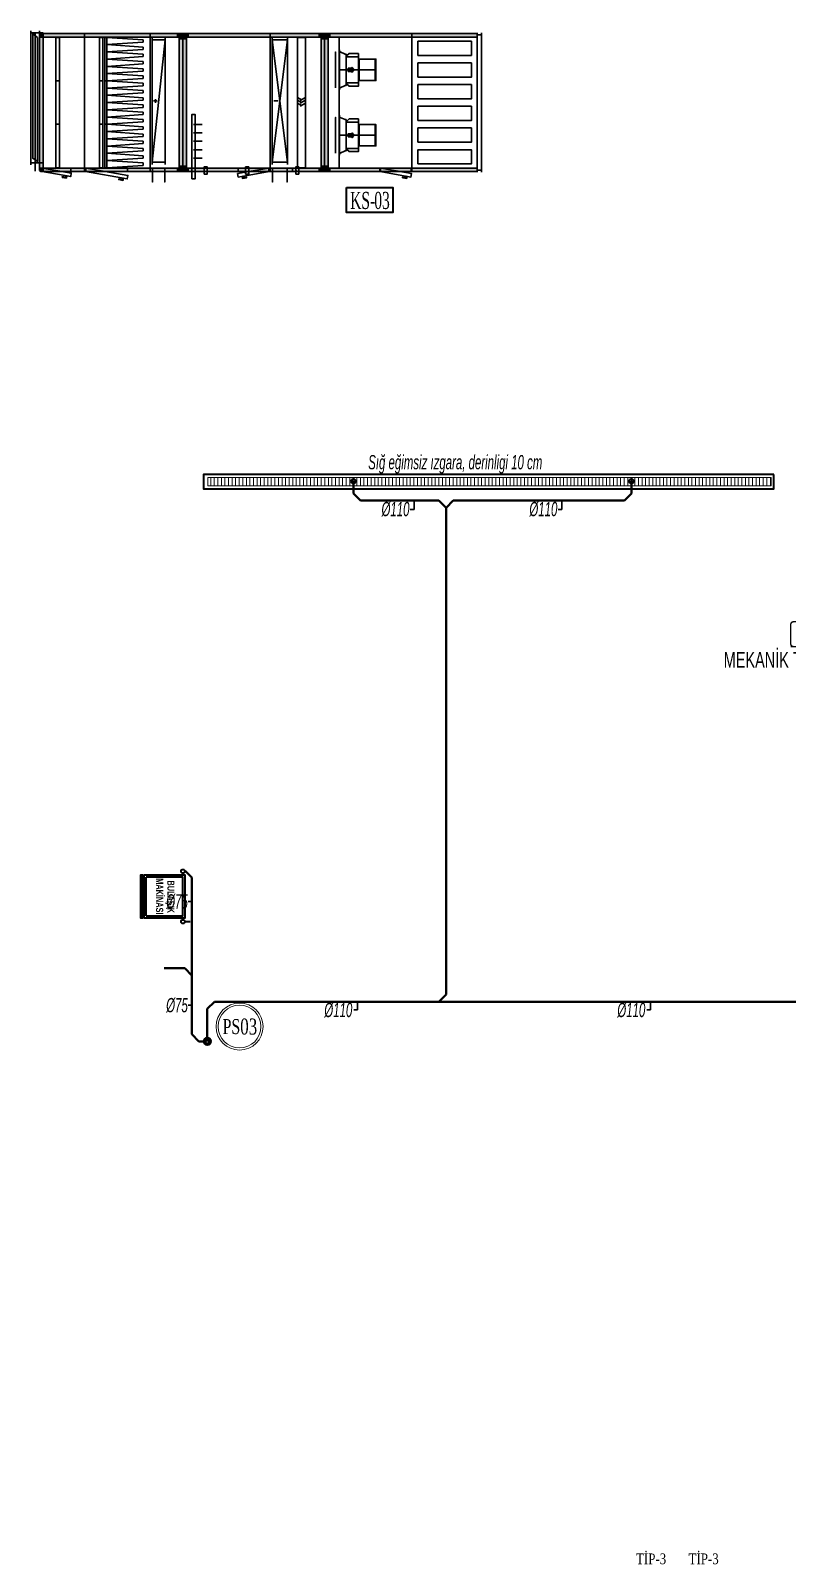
# Model space of a CAD drawing. Header units: centimetres. Extents: x 372964 to 529194, y 28783 to 59011.
# Drawn here: x 458307 to 459369, y 54494 to 56645 of the extents above; entities that cross this region are included whole.
import ezdxf
from ezdxf.enums import TextEntityAlignment as Align

# ---------------------------------------------------------------- set-up
doc = ezdxf.new("R2010")
doc.units = ezdxf.units.CM
for name, color, linetype in [('-M-MAHAL-DEBILER', 7, 'Continuous'), ('-M-MAHAL-ETIKET-NOT', 7, 'Continuous'), ('-M-MAHAL-ETIKET-NOTM', 7, 'Continuous'), ('-M-MAHAL-ETK-', 7, 'Continuous'), ('-M-MAHAL-HAVA-DEGISIM', 7, 'Continuous'), ('-M-MAHAL-NO', 7, 'Continuous'), ('-M-MAHAL-NOM', 7, 'Continuous')]:
    doc.layers.add(name, color=color, linetype=linetype)
for name, color, linetype, lineweight in [('0-KRCN-HVL-SANTRAL', 11, 'Continuous', 30), ('0-KRCN-HVL-YAZI', 7, 'Continuous', 30), ('0-KRCN-SHT-05CIHAZ', 171, 'Continuous', 40), ('0-KRCN-SHT-IZGARA', 171, 'Continuous', 35), ('0-KRCN-SHT-MAKİNABULAŞIKÇAMAŞIR', 171, 'Continuous', 35), ('0-KRCN-SHT-PİSSU-BORU', 220, 'PISSU_LINE50', 40), ('0-KRCN-SHT-YAZI-KOLADI-PİSSU', 1, 'Continuous', 35), ('0-KRCN-SHT-YAZI-ÇAP-PİSSU', 41, 'Continuous', 30), ('0-KRCN-YAZI-CİHAZ', 121, 'Continuous', 35), ('0-MEKANİK NOTLAR', 4, 'Continuous', 25)]:
    doc.layers.add(name, color=color, linetype=linetype, lineweight=lineweight)
doc.styles.add('-M-ISSO-TEXT-TTF', font='ARIALN.TTF')
doc.styles.add('-M-MHLETK-NOT', font='romans.shx', dxfattribs={"width": 0.7})
doc.styles.add('-M-MHLETK-TEXT', font='ARIALN.TTF', dxfattribs={"width": 0.7})
doc.styles.add('CAP', font='ARIALNB.TTF')
doc.styles.add('MUF', font='isocpeur.ttf')
doc.styles.add('YAZI', font='times.ttf')
doc.styles.add('ÇAP-2', font='ARIALNBI.TTF')
doc.linetypes.add('PISSU_LINE50', pattern='A,50,-10,["C",MUF,S=10,R=0,X=1,Y=-5],0', length=60)

# ---------------------------------------------------------------- blocks, each defined once
blk = doc.blocks.new('*U7')
at = {"layer": '0-KRCN-SHT-MAKİNABULAŞIKÇAMAŞIR', "color": 120}
for p, q in [((35.3, 54.1), (35.3, 61.3)), ((27, 0), (-27, 0))]:
    blk.add_line(p, q, dxfattribs=at)
at = {"layer": '0-KRCN-SHT-MAKİNABULAŞIKÇAMAŞIR'}
blk.add_lwpolyline([(-30, -3.7), (30, -3.7), (30, 54.3), (-30, 54.3), (-30, -3.7)], close=True, dxfattribs=at)
at = {"layer": '0-KRCN-SHT-MAKİNABULAŞIKÇAMAŞIR', "color": 120}
blk.add_lwpolyline([(27, 0), (27, 51.3), (-27, 51.3), (-27, 0)], dxfattribs=at)
blk.add_lwpolyline([(30, -4.7), (-30, -4.7), (-30, -8.3), (30, -8.3)], close=True, dxfattribs=at)
for centre in [(-35.3, 51.4), (35.3, 51.4)]:
    blk.add_circle(centre, 2.69, dxfattribs=at)
at = {"layer": '0-KRCN-SHT-MAKİNABULAŞIKÇAMAŞIR', "color": 120, "style": 'CAP', "width": 0.75}
for s, p in [('MAKİNASI', (-0.1, 19.8)), ('BULAŞIK', (0.4, 33.1))]:
    blk.add_text(s, height=10, dxfattribs=at).set_placement(p, align=Align.MIDDLE)
blk = doc.blocks.new('A$C354C280E')
at = {"layer": '0-KRCN-SHT-YAZI-KOLADI-PİSSU', "color": 6, "lineweight": 20}
for radius in [22, 20]:
    blk.add_circle((0, 0), radius, dxfattribs=at)
at = {"layer": '0-KRCN-SHT-YAZI-KOLADI-PİSSU', "color": 6, "style": 'YAZI', "width": 0.7}
blk.add_text('PS', height=14, rotation=360, dxfattribs=at).set_placement((0.6, 0), align=Align.MIDDLE_RIGHT)
blk.add_attdef('99', text='', height=14, rotation=360, dxfattribs=at).set_placement((0.6, 0), align=Align.MIDDLE_LEFT)
blk = doc.blocks.new('M-MHLETK-YNG')
at = {"layer": '-M-MAHAL-ETIKET-NOTM', "color": 3, "style": '-M-ISSO-TEXT-TTF', "width": 0.8, "flags": 8}
blk.add_attdef('MAH-ADI2', text='', height=1.11, dxfattribs=at).set_placement((0, -2.55), align=Align.MIDDLE_CENTER)
at = {"layer": '-M-MAHAL-HAVA-DEGISIM', "style": '-M-MHLETK-NOT', "width": 0.5, "flags": 8}
blk.add_attdef('HAVADEG', text='', height=0.6, dxfattribs=at).set_placement((0, 3.61), align=Align.MIDDLE_CENTER)
blk.add_wipeout([(-2.08, 1.74), (2.08, 1.74), (2.08, 0), (-2.08, 0)]).dxf.layer = '-M-MAHAL-ETK-'
at = {"layer": '-M-MAHAL-ETK-', "color": 0}
for p, q in [((-2.08, 0), (2.08, 0)), ((-1.16, 0), (-1.16, 0))]:
    blk.add_line(p, q, dxfattribs=at)
blk.add_lwpolyline([(-1.88, 1.74, 0.1, 0.1, 0), (1.88, 1.74, 0.1, 0.1, -0.414214), (2.08, 1.54, 0.1, 0.1, 0), (2.08, 0.2, 0.1, 0.1, -0.414214), (1.88, 0, 0.1, 0.1, 0), (-1.88, 0, 0.1, 0.1, -0.414214), (-2.08, 0.2, 0.1, 0.1, 0), (-2.08, 1.54, 0.1, 0.1, -0.414214)], format="xyseb", close=True, dxfattribs=at)
at = {"layer": '-M-MAHAL-DEBILER', "color": 4, "style": '-M-MHLETK-NOT', "width": 0.5, "flags": 8}
blk.add_attdef('DEBIS', text='', height=0.4, dxfattribs=at).set_placement((-2.17, 2.15), align=Align.MIDDLE_CENTER)
at = {"layer": '-M-MAHAL-DEBILER', "color": 191, "style": '-M-MHLETK-NOT', "width": 0.5, "flags": 8}
blk.add_attdef('DEBIR', text='', height=0.4, dxfattribs=at).set_placement((-1.61, 2.15), align=Align.MIDDLE_CENTER)
at = {"layer": '-M-MAHAL-DEBILER', "color": 31, "style": '-M-MHLETK-NOT', "width": 0.5, "flags": 8}
blk.add_attdef('DEBIF', text='', height=0.4, dxfattribs=at).set_placement((1.59, 2.15), align=Align.MIDDLE_CENTER)
at = {"layer": '-M-MAHAL-DEBILER', "color": 1, "style": '-M-MHLETK-NOT', "width": 0.5, "flags": 8}
blk.add_attdef('DEBIE', text='', height=0.4, dxfattribs=at).set_placement((2.32, 2.15), align=Align.MIDDLE_CENTER)
at = {"layer": '-M-MAHAL-ETIKET-NOT', "color": 3}
for tag, height, style, width, flags, p in [('KIS', 0.04, '-M-MHLETK-NOT', 0.5, 9, (-2.59, 1.62)), ('ALAN', 0.04, '-M-MHLETK-NOT', 0.5, 9, (-2.58, 1.56)), ('RH', 0.04, '-M-MHLETK-NOT', 0.5, 9, (-2.39, 1.62)), ('YUKSEKLIK', 0.04, '-M-MHLETK-NOT', 0.5, 9, (-2.32, 1.56)), ('YAZ', 0.04, '-M-MHLETK-NOT', 0.5, 9, (-2.18, 1.62)), ('MAH-ADI', 1.11, '-M-ISSO-TEXT-TTF', 0.8, 8, (0, -0.93))]:
    blk.add_attdef(tag, text='', height=height, dxfattribs=dict(at, style=style, width=width, flags=flags)).set_placement(p, align=Align.MIDDLE_CENTER)
at = {"layer": '-M-MAHAL-ETIKET-NOT', "color": 3, "style": '-M-MHLETK-NOT', "width": 0.5, "flags": 9}
for tag, p, height in [('HL', (-2.62, 1.49), 0.0286), ('KLKTR', (-2.62, 1.42), 0.04), ('RDY-BOY1', (-2.61, 1.37), 0.0286), ('RDY-BOY2', (-2.61, 1.32), 0.0286), ('RDY-BOY3', (-2.61, 1.27), 0.0286), ('RDY-BOY4', (-2.61, 1.22), 0.0286), ('KON-BOY1', (-2.61, 1.14), 0.0286), ('KON-BOY2', (-2.61, 1.09), 0.0286), ('HLA', (-2.52, 1.49), 0.0286), ('RDY-TIP1', (-2.5, 1.37), 0.0286), ('RDY-TIP2', (-2.5, 1.32), 0.0286), ('RDY-TIP3', (-2.5, 1.27), 0.0286), ('RDY-TIP4', (-2.5, 1.22), 0.0286), ('KON-TIP1', (-2.5, 1.14), 0.0286), ('KON-TIP2', (-2.5, 1.09), 0.0286), ('RDY-ADET1', (-2.39, 1.37), 0.0286), ('RDY-ADET2', (-2.39, 1.32), 0.0286), ('RDY-ADET3', (-2.39, 1.27), 0.0286), ('RDY-ADET4', (-2.39, 1.22), 0.0286), ('KON-ADET1', (-2.39, 1.14), 0.0286), ('KON-ADET2', (-2.39, 1.09), 0.0286), ('RDY-ISI1', (-2.27, 1.37), 0.0286), ('RDY-ISI2', (-2.27, 1.32), 0.0286), ('RDY-ISI3', (-2.27, 1.27), 0.0286), ('RDY-ISI4', (-2.27, 1.22), 0.0286), ('KON-ISI1', (-2.27, 1.14), 0.0286), ('KON-ISI2', (-2.27, 1.09), 0.0286), ('SHG', (-2.23, 1.49), 0.0286), ('AHU', (-2.23, 1.44), 0.0286), ('LHG', (-2.13, 1.49), 0.0286), ('RDY-BNP1', (-2.1, 1.37), 0.0286), ('RDY-BNP2', (-2.1, 1.32), 0.0286), ('RDY-BNP3', (-2.1, 1.27), 0.0286), ('RDY-BNP4', (-2.1, 1.22), 0.0286), ('KON-BNP1', (-2.1, 1.14), 0.0286), ('KON-BNP2', (-2.1, 1.09), 0.0286), ('HG', (-2.04, 1.49), 0.0286), ('HGA', (-1.96, 1.49), 0.0286), ('EF', (-1.96, 1.44), 0.0286), ('RDY-BNK1', (-1.96, 1.37), 0.0286), ('RDY-BNK2', (-1.96, 1.32), 0.0286), ('RDY-BNK3', (-1.96, 1.27), 0.0286), ('RDY-BNK4', (-1.96, 1.22), 0.0286), ('KON-BNK1', (-1.96, 1.14), 0.0286), ('KON-BNK2', (-1.96, 1.09), 0.0286), ('KON-BOY3', (-2.61, 1.04), 0.0286), ('FCU-TIP1', (-2.61, 0.96), 0.0286), ('FCU-TIP2', (-2.61, 0.91), 0.0286), ('FCU-TIP3', (-2.61, 0.86), 0.0286), ('VRV-TIP1', (-2.61, 0.76), 0.0286), ('VRV-TIP2', (-2.61, 0.71), 0.0286), ('FCU-ADET1', (-2.52, 0.96), 0.0286), ('FCU-ADET2', (-2.52, 0.91), 0.0286), ('FCU-ADET3', (-2.52, 0.86), 0.0286), ('VRV-ADET1', (-2.52, 0.76), 0.0286), ('VRV-ADET2', (-2.52, 0.71), 0.0286), ('KON-TIP3', (-2.5, 1.04), 0.0286), ('FCU-KAP1', (-2.4, 0.96), 0.0286), ('FCU-KAP2', (-2.4, 0.91), 0.0286), ('FCU-KAP3', (-2.4, 0.86), 0.0286), ('VRV-KAP1', (-2.4, 0.76), 0.0286), ('VRV-KAP2', (-2.4, 0.71), 0.0286), ('KON-ADET3', (-2.39, 1.04), 0.0286), ('FCU-DUY1', (-2.27, 0.96), 0.0286), ('FCU-DUY2', (-2.27, 0.91), 0.0286), ('FCU-DUY3', (-2.27, 0.86), 0.0286), ('VRV-DUY1', (-2.27, 0.76), 0.0286), ('VRV-DUY2', (-2.27, 0.71), 0.0286), ('KON-ISI3', (-2.27, 1.04), 0.0286), ('FCU-SOG1', (-2.15, 0.96), 0.0286), ('FCU-SOG2', (-2.15, 0.91), 0.0286), ('FCU-SOG3', (-2.15, 0.86), 0.0286), ('VRV-SOG1', (-2.15, 0.76), 0.0286), ('VRV-SOG2', (-2.15, 0.71), 0.0286), ('KON-BNP3', (-2.1, 1.04), 0.0286), ('FCU-ISI1', (-2.04, 0.96), 0.0286), ('FCU-ISI2', (-2.04, 0.91), 0.0286), ('FCU-ISI3', (-2.04, 0.86), 0.0286), ('VRV-ISI1', (-2.04, 0.76), 0.0286), ('VRV-ISI2', (-2.04, 0.71), 0.0286), ('KON-BNK3', (-1.96, 1.04), 0.0286), ('FCU-DEBI1', (-1.95, 0.96), 0.0286), ('FCU-DEBI2', (-1.95, 0.91), 0.0286), ('FCU-DEBI3', (-1.95, 0.86), 0.0286), ('VRV-DEBI1', (-1.95, 0.76), 0.0286), ('VRV-DEBI2', (-1.95, 0.71), 0.0286), ('FCU-BNP1', (-1.83, 0.96), 0.0286), ('FCU-BNP2', (-1.83, 0.91), 0.0286), ('FCU-BNP3', (-1.83, 0.86), 0.0286), ('VRV-BNP1', (-1.83, 0.76), 0.0286), ('VRV-BNP2', (-1.83, 0.71), 0.0286), ('FCU-BNK1', (-1.61, 0.96), 0.0286), ('FCU-BNK2', (-1.61, 0.91), 0.0286), ('FCU-BNK3', (-1.61, 0.86), 0.0286), ('VRV-BNK1', (-1.61, 0.76), 0.0286), ('VRV-BNK2', (-1.61, 0.71), 0.0286)]:
    blk.add_attdef(tag, p, '', height=height, dxfattribs=at)
at = {"layer": '-M-MAHAL-HAVA-DEGISIM', "style": '-M-MHLETK-NOT', "width": 0.5, "flags": 8}
blk.add_attdef('HAVA', text='', height=0.6, dxfattribs=at).set_placement((0, 2.4), align=Align.MIDDLE_CENTER)
at = {"layer": '-M-MAHAL-NO', "color": 7, "style": '-M-MHLETK-TEXT', "width": 0.6, "flags": 8}
blk.add_attdef('MAH-NO', text='', height=1.11, dxfattribs=at).set_placement((0, 0.89), align=Align.MIDDLE_CENTER)
at = {"layer": '-M-MAHAL-NOM', "color": 7, "style": '-M-MHLETK-TEXT', "width": 0.6, "flags": 8}
blk.add_attdef('MAH-NOM', text='', height=1.11, dxfattribs=at).set_placement((0, 0.89), align=Align.MIDDLE_CENTER)
blk = doc.blocks.new('!-YAZI-KS')
at = {"layer": '0-KRCN-YAZI-CİHAZ'}
blk.add_lwpolyline([(-27, 29.5), (27, 29.5), (27, 0), (-27, 0)], close=True, dxfattribs=at)
at = {"layer": '0-KRCN-YAZI-CİHAZ', "style": 'YAZI', "width": 0.6}
blk.add_text('KS-', height=20, dxfattribs=at).set_placement((-22.7, 4.3))
blk.add_attdef('99', (5.5, 4.3), '', height=20, dxfattribs=at)
blk = doc.blocks.new('A$C69DDEA7A')
at = {"layer": '0-KRCN-HVL-SANTRAL'}
for points in [[(6.3, 188.1), (11.3, 188.1), (11.3, 193.1), (7.9, 193.1), (6.3, 191.4)], [(6.3, 4.5), (11.3, 4.5), (11.3, 188.1), (6.3, 188.1)], [(11.3, 188.1), (69.5, 188.1), (69.5, 193.1), (11.3, 193.1)], [(69.5, 188.1), (161.3, 188.1), (161.3, 193.1), (69.5, 193.1)], [(161.3, 188.1), (202.2, 188.1), (202.2, 193.1), (161.3, 193.1)], [(202.2, 188.1), (202.2, 185.6), (207.2, 185.6), (207.2, 188.1), (207.2, 193.1), (199.7, 193.1), (199.7, 188.1)], [(202.2, 4.5), (207.2, 4.5), (207.2, 188.1), (202.2, 188.1)], [(212.2, 185.6), (212.2, 188.1), (214.7, 188.1), (214.7, 193.1), (207.2, 193.1), (207.2, 188.1), (207.2, 185.6)], [(207.2, 4.5), (212.2, 4.5), (212.2, 188.1), (207.2, 188.1)], [(212.2, 188.1), (329.6, 188.1), (329.6, 193.1), (212.2, 193.1)], [(329.6, 188.1), (401.1, 188.1), (401.1, 193.1), (329.6, 193.1)], [(401.1, 188.1), (401.1, 185.6), (406.1, 185.6), (406.1, 188.1), (406.1, 193.1), (398.6, 193.1), (398.6, 188.1)], [(401.1, 4.5), (406.1, 4.5), (406.1, 188.1), (401.1, 188.1)], [(411.1, 185.6), (411.1, 188.1), (413.6, 188.1), (413.6, 193.1), (406.1, 193.1), (406.1, 188.1), (406.1, 185.6)], [(406.1, 4.5), (411.1, 4.5), (411.1, 188.1), (406.1, 188.1)], [(411.1, 188.1), (528.5, 188.1), (528.5, 193.1), (411.1, 193.1)], [(528.5, 188.1), (620.3, 188.1), (620.3, 193.1), (528.5, 193.1)], [(11.3, 4.5), (6.3, 4.5), (6.3, 1.2), (7.9, -0.5), (11.3, -0.5)], [(11.3, -0.5), (69.5, -0.5), (69.5, 4.5), (11.3, 4.5)], [(69.5, -0.5), (161.3, -0.5), (161.3, 4.5), (69.5, 4.5)], [(161.3, -0.5), (202.2, -0.5), (202.2, 4.5), (161.3, 4.5)], [(202.2, 7), (202.2, 4.5), (199.7, 4.5), (199.7, -0.5), (207.2, -0.5), (207.2, 4.5), (207.2, 7)], [(212.2, 4.5), (212.2, 7), (207.2, 7), (207.2, 4.5), (207.2, -0.5), (214.7, -0.5), (214.7, 4.5)], [(212.2, -0.5), (329.6, -0.5), (329.6, 4.5), (212.2, 4.5)], [(329.6, -0.5), (401.1, -0.5), (401.1, 4.5), (329.6, 4.5)], [(401.1, 7), (401.1, 4.5), (398.6, 4.5), (398.6, -0.5), (406.1, -0.5), (406.1, 4.5), (406.1, 7)], [(411.1, 4.5), (411.1, 7), (406.1, 7), (406.1, 4.5), (406.1, -0.5), (413.6, -0.5), (413.6, 4.5)], [(411.1, -0.5), (528.5, -0.5), (528.5, 4.5), (411.1, 4.5)], [(528.5, -0.5), (620.3, -0.5), (620.3, 4.5), (528.5, 4.5)]]:
    blk.add_hatch(color=256, dxfattribs=at).paths.add_polyline_path(points)
for p, q in [((-6.2, 9), (-6.2, 197.1)), ((6.3, 194.1), (-6.2, 194.1)), ((0, 12), (0, 194.1)), ((6.3, 9), (6.3, 197.1)), ((620.3, -1.5), (620.3, 194.1)), ((626.3, -1.5), (626.3, 194.1)), ((11.3, 193.1), (69.5, 193.1)), ((11.3, 188.1), (69.5, 188.1)), ((69.5, 193.1), (161.3, 193.1)), ((69.5, 188.1), (69.5, 193.1)), ((69.5, 188.1), (69.5, 193.1)), ((69.5, 188.1), (161.3, 188.1)), ((69.5, 4.5), (69.5, 188.1)), ((69.5, 4.5), (69.5, 188.1)), ((100.5, 187.8), (151.5, 184.4)), ((100.5, 177.6), (151.5, 181)), ((100.5, 177.6), (151.5, 174.2)), ((151.5, 181), (151.5, 184.4)), ((151.5, 170.9), (151.5, 174.2)), ((161.3, 193.1), (202.2, 193.1)), ((161.3, 188.1), (161.3, 193.1)), ((161.3, 188.1), (161.3, 193.1)), ((161.3, 188.1), (202.2, 188.1)), ((161.3, 4.5), (161.3, 188.1)), ((161.3, 4.5), (161.3, 188.1)), ((164.3, 9.3), (164.3, 187.8)), ((164.3, 184.3), (182.3, 184.3)), ((164.3, 12.8), (182.3, 184.3)), ((182.3, 9.3), (182.3, 187.8)), ((212.2, 193.1), (329.6, 193.1)), ((212.2, 188.1), (329.6, 188.1)), ((329.6, 193.1), (401.1, 193.1)), ((329.6, 188.1), (329.6, 193.1)), ((329.6, 188.1), (329.6, 193.1)), ((329.6, 188.1), (401.1, 188.1)), ((329.6, 4.5), (329.6, 188.1)), ((329.6, 4.5), (329.6, 188.1)), ((332.6, 9.3), (332.6, 187.8)), ((332.6, 184.3), (354.1, 184.3)), ((332.6, 12.8), (354.1, 184.3)), ((332.6, 184.3), (354.1, 12.8)), ((354.1, 9.3), (354.1, 187.8)), ((411.1, 193.1), (528.5, 193.1)), ((411.1, 188.1), (528.5, 188.1)), ((426.4, 4.5), (426.4, 188.1)), ((528.5, 193.1), (620.3, 193.1)), ((528.5, 188.1), (528.5, 193.1)), ((528.5, 188.1), (528.5, 193.1)), ((528.5, 188.1), (620.3, 188.1)), ((528.5, 4.5), (528.5, 188.1)), ((528.5, 4.5), (528.5, 188.1)), ((620.3, 191.1), (626.3, 191.1)), ((100.5, 167.5), (151.5, 170.9)), ((100.5, 167.5), (151.5, 164.1)), ((100.5, 157.3), (151.5, 160.7)), ((100.5, 157.3), (151.5, 153.9)), ((151.5, 160.7), (151.5, 164.1)), ((151.5, 150.5), (151.5, 153.9)), ((426.4, 170.3), (426.4, 167.3)), ((426.4, 117.1), (426.4, 167.3)), ((426.5, 127.1), (426.5, 152.2)), ((426.6, 157.3), (426.6, 132.2)), ((426.7, 137.2), (426.7, 152.2)), ((426.8, 117.1), (426.8, 167.3)), ((426.9, 170.3), (426.9, 167.3)), ((454.7, 127.2), (454.7, 157.2)), ((476.9, 127.2), (476.9, 157.2)), ((100.5, 147.1), (151.5, 150.5)), ((100.5, 147.1), (151.5, 143.7)), ((100.5, 137), (151.5, 140.4)), ((100.5, 137), (151.5, 133.6)), ((100.5, 126.8), (151.5, 130.2)), ((151.5, 140.4), (151.5, 143.7)), ((151.5, 130.2), (151.5, 133.6)), ((426.9, 142.2), (478.1, 142.2)), ((100.5, 126.8), (151.5, 123.4)), ((100.5, 116.6), (151.5, 120)), ((100.5, 116.6), (151.5, 113.2)), ((100.5, 106.5), (151.5, 109.9)), ((151.5, 120), (151.5, 123.4)), ((151.5, 109.9), (151.5, 113.2)), ((426.4, 114.1), (426.4, 117.1)), ((426.9, 114.1), (426.9, 117.1)), ((100.5, 106.5), (151.5, 103.1)), ((100.5, 96.3), (151.5, 99.7)), ((100.5, 96.3), (151.5, 92.9)), ((100.5, 86.1), (151.5, 89.5)), ((100.5, 86.1), (151.5, 82.7)), ((151.5, 99.7), (151.5, 103.1)), ((151.5, 89.5), (151.5, 92.9)), ((166.2, 98.6), (171.3, 98.6)), ((168.8, 96), (168.8, 101.2)), ((334.9, 98.6), (341, 98.6)), ((368.2, 103.5), (373.7, 100.3)), ((368.2, 99.5), (373.7, 96.3)), ((368.2, 95.5), (373.7, 92.3)), ((379.2, 103.5), (371.9, 99.3)), ((379.2, 99.5), (371.9, 95.3)), ((379.2, 95.5), (371.9, 91.3)), ((100.5, 76), (151.5, 79.4)), ((100.5, 76), (151.5, 72.6)), ((100.5, 65.8), (151.5, 69.2)), ((100.5, 65.8), (151.5, 62.4)), ((151.5, 79.4), (151.5, 82.7)), ((151.5, 69.2), (151.5, 72.6)), ((222.2, 65.7), (234.2, 65.7)), ((426.4, 78.5), (426.4, 75.5)), ((426.4, 25.3), (426.4, 75.5)), ((426.6, 65.5), (426.6, 40.4)), ((426.8, 25.3), (426.8, 75.5)), ((426.9, 78.5), (426.9, 75.5)), ((454.7, 35.4), (454.7, 65.4)), ((476.9, 35.4), (476.9, 65.4)), ((100.5, 55.6), (151.5, 59)), ((100.5, 55.6), (151.5, 52.2)), ((100.5, 45.5), (151.5, 48.9)), ((100.5, 45.5), (151.5, 42.1)), ((151.5, 59), (151.5, 62.4)), ((151.5, 48.9), (151.5, 52.2)), ((222.2, 53.8), (234.2, 53.8)), ((426.5, 35.3), (426.5, 60.4)), ((426.7, 45.4), (426.7, 60.4)), ((426.9, 50.4), (478.1, 50.4)), ((100.5, 35.3), (151.5, 38.7)), ((100.5, 35.3), (151.5, 31.9)), ((100.5, 25.1), (151.5, 28.5)), ((100.5, 25.1), (151.5, 21.7)), ((151.5, 38.7), (151.5, 42.1)), ((151.5, 28.5), (151.5, 31.9)), ((151.5, 18.4), (151.5, 21.7)), ((222.2, 42), (234.2, 42)), ((222.2, 30.2), (234.2, 30.2)), ((426.4, 22.3), (426.4, 25.3)), ((426.9, 22.3), (426.9, 25.3)), ((6.3, 12), (-6.2, 12)), ((0, 12), (0, 0)), ((9.3, 4.5), (9.3, -0.5)), ((11.3, 4.5), (69.5, 4.5)), ((50.2, 4.5), (50.2, -0.5)), ((69.5, 4.5), (161.3, 4.5)), ((69.5, 4.5), (69.5, -0.5)), ((69.5, 4.5), (69.5, -0.5)), ((70.5, 4.5), (70.5, -0.5)), ((100.5, 15), (151.5, 18.4)), ((100.5, 15), (151.5, 11.6)), ((100.5, 4.8), (151.5, 8.2)), ((129.7, 4.5), (129.7, -0.5)), ((151.5, 8.2), (151.5, 11.6)), ((161.3, 4.5), (202.2, 4.5)), ((161.3, 4.5), (161.3, -0.5)), ((161.3, 4.5), (161.3, -0.5)), ((164.3, 12.8), (182.3, 12.8)), ((212.2, 4.5), (329.6, 4.5)), ((222.2, 18.3), (234.2, 18.3)), ((284.7, 4.5), (284.7, -0.5)), ((328.6, 4.5), (328.6, -0.5)), ((329.6, 4.5), (401.1, 4.5)), ((329.6, 4.5), (329.6, -0.5)), ((329.6, 4.5), (329.6, -0.5)), ((332.6, 12.8), (354.1, 12.8)), ((361.2, 4.5), (361.2, -0.5)), ((405.1, 4.5), (405.1, -0.5)), ((411.1, 4.5), (528.5, 4.5)), ((483.6, 4.5), (483.6, -0.5)), ((527.5, 4.5), (527.5, -0.5)), ((528.5, 4.5), (620.3, 4.5)), ((528.5, 4.5), (528.5, -0.5)), ((528.5, 4.5), (528.5, -0.5)), ((620.3, 1.5), (626.3, 1.5)), ((11.3, -0.5), (69.5, -0.5)), ((69.5, -0.5), (161.3, -0.5)), ((161.3, -0.5), (202.2, -0.5)), ((212.2, -0.5), (329.6, -0.5)), ((329.6, -0.5), (401.1, -0.5)), ((411.1, -0.5), (528.5, -0.5)), ((528.5, -0.5), (620.3, -0.5))]:
    blk.add_line(p, q, dxfattribs=at)
for points in [[(11.3, 194.1), (6.3, 194.1), (6.3, 12), (11.3, 12), (11.3, 194.1)], [(3.3, 187.8), (-3.3, 192.6), (-3.3, 18.3), (3.3, 13.5), (3.3, 187.8)], [(11.3, 188.1), (6.3, 188.1), (6.3, 191.4), (7.9, 193.1), (11.3, 193.1), (11.3, 188.1)], [(11.3, 188.1), (6.3, 188.1), (6.3, 191.4), (7.9, 193.1), (11.3, 193.1), (11.3, 188.1)], [(6.3, 4.5), (11.3, 4.5), (11.3, 188.1), (6.3, 188.1), (6.3, 4.5)], [(6.3, 4.5), (6.3, 188.1), (11.3, 188.1), (11.3, 4.5), (6.3, 4.5)], [(11.3, 188.1), (69.5, 188.1), (69.5, 193.1), (11.3, 193.1), (11.3, 188.1)], [(29.3, 126.8), (34.1, 126.8), (34.1, 187.8), (29.3, 187.8), (29.3, 126.8)], [(69.5, 188.1), (161.3, 188.1), (161.3, 193.1), (69.5, 193.1), (69.5, 188.1)], [(90.5, 126.8), (95, 126.8), (95, 187.8), (90.5, 187.8), (90.5, 126.8)], [(98, 126.8), (100.5, 126.8), (100.5, 187.8), (98, 187.8), (98, 126.8)], [(161.3, 188.1), (202.2, 188.1), (202.2, 193.1), (161.3, 193.1), (161.3, 188.1)], [(202.2, 188.1), (202.2, 185.6), (207.2, 185.6), (207.2, 188.1), (207.2, 193.1), (199.7, 193.1), (199.7, 188.1), (202.2, 188.1)], [(202.2, 188.1), (202.2, 185.6), (207.2, 185.6), (207.2, 188.1), (207.2, 193.1), (199.7, 193.1), (199.7, 188.1), (202.2, 188.1)], [(202.2, 4.5), (207.2, 4.5), (207.2, 188.1), (202.2, 188.1), (202.2, 4.5)], [(202.2, 4.5), (202.2, 188.1), (207.2, 188.1), (207.2, 4.5), (202.2, 4.5)], [(212.2, 188.1), (212.2, 185.6), (207.2, 185.6), (207.2, 188.1), (207.2, 193.1), (214.7, 193.1), (214.7, 188.1), (212.2, 188.1)], [(212.2, 188.1), (212.2, 185.6), (207.2, 185.6), (207.2, 188.1), (207.2, 193.1), (214.7, 193.1), (214.7, 188.1), (212.2, 188.1)], [(207.2, 4.5), (212.2, 4.5), (212.2, 188.1), (207.2, 188.1), (207.2, 4.5)], [(207.2, 4.5), (207.2, 188.1), (212.2, 188.1), (212.2, 4.5), (207.2, 4.5)], [(212.2, 188.1), (329.6, 188.1), (329.6, 193.1), (212.2, 193.1), (212.2, 188.1)], [(329.6, 188.1), (401.1, 188.1), (401.1, 193.1), (329.6, 193.1), (329.6, 188.1)], [(368.2, 4.7), (379.2, 4.7), (379.2, 187.8), (368.2, 187.8), (368.2, 4.7)], [(401.1, 188.1), (401.1, 185.6), (406.1, 185.6), (406.1, 188.1), (406.1, 193.1), (398.6, 193.1), (398.6, 188.1), (401.1, 188.1)], [(401.1, 188.1), (401.1, 185.6), (406.1, 185.6), (406.1, 188.1), (406.1, 193.1), (398.6, 193.1), (398.6, 188.1), (401.1, 188.1)], [(401.1, 4.5), (406.1, 4.5), (406.1, 188.1), (401.1, 188.1), (401.1, 4.5)], [(401.1, 4.5), (401.1, 188.1), (406.1, 188.1), (406.1, 4.5), (401.1, 4.5)], [(411.1, 188.1), (411.1, 185.6), (406.1, 185.6), (406.1, 188.1), (406.1, 193.1), (413.6, 193.1), (413.6, 188.1), (411.1, 188.1)], [(411.1, 188.1), (411.1, 185.6), (406.1, 185.6), (406.1, 188.1), (406.1, 193.1), (413.6, 193.1), (413.6, 188.1), (411.1, 188.1)], [(406.1, 4.5), (411.1, 4.5), (411.1, 188.1), (406.1, 188.1), (406.1, 4.5)], [(406.1, 4.5), (406.1, 188.1), (411.1, 188.1), (411.1, 4.5), (406.1, 4.5)], [(411.1, 188.1), (528.5, 188.1), (528.5, 193.1), (411.1, 193.1), (411.1, 188.1)], [(528.5, 188.1), (620.3, 188.1), (620.3, 193.1), (528.5, 193.1), (528.5, 188.1)], [(536.9, 162.4), (611.9, 162.4), (611.9, 182.4), (536.9, 182.4), (536.9, 162.4)], [(620.3, -0.5), (620.3, 193.1), (620.3, 193.1), (620.3, -0.5), (620.3, -0.5)], [(620.3, 1.5), (620.3, 1.5), (620.3, 191.1), (620.3, 191.1), (620.3, 1.5)], [(421.4, 117.1), (421.4, 117.1), (421.4, 167.3), (421.4, 167.3), (421.4, 117.1)], [(426.4, 117.1), (426.4, 117.1), (426.6, 117.2), (426.8, 117.1), (426.9, 117.1), (426.9, 167.3), (426.8, 167.3), (426.6, 167.1), (426.4, 167.3), (426.4, 167.3), (426.4, 117.1)], [(426.9, 117.1), (428, 117.1), (435, 120.2), (436.2, 120.2), (436.2, 164.2), (435, 164.2), (428, 167.3), (426.9, 167.3), (426.9, 117.1)], [(436.2, 161.7), (437, 161.7), (440.5, 165.1), (453.5, 165.1), (453.5, 119.3), (440.5, 119.3), (437, 122.7), (436.2, 122.7), (436.2, 161.7)], [(437, 161.7), (437.9, 160.5), (453.5, 160.5)], [(453.5, 127.2), (478.1, 127.2), (478.1, 157.2), (453.5, 157.2), (453.5, 127.2)], [(536.9, 131.9), (611.9, 131.9), (611.9, 151.9), (536.9, 151.9), (536.9, 131.9)], [(439.3, 139.9), (444.6, 139.9), (444.6, 138.8), (447.3, 142.2), (444.6, 145.6), (444.6, 144.4), (439.3, 144.4), (439.3, 139.9)], [(29.3, 65.8), (34.1, 65.8), (34.1, 126.8), (29.3, 126.8), (29.3, 65.8)], [(90.5, 65.8), (95, 65.8), (95, 126.8), (90.5, 126.8), (90.5, 65.8)], [(98, 65.8), (100.5, 65.8), (100.5, 126.8), (98, 126.8), (98, 65.8)], [(437, 122.7), (437.9, 123.9), (453.5, 123.9)], [(536.9, 101.5), (611.9, 101.5), (611.9, 121.5), (536.9, 121.5), (536.9, 101.5)], [(536.9, 71.1), (611.9, 71.1), (611.9, 91.1), (536.9, 91.1), (536.9, 71.1)], [(29.3, 4.8), (34.1, 4.8), (34.1, 65.8), (29.3, 65.8), (29.3, 4.8)], [(90.5, 4.8), (95, 4.8), (95, 65.8), (90.5, 65.8), (90.5, 4.8)], [(98, 4.8), (100.5, 4.8), (100.5, 65.8), (98, 65.8), (98, 4.8)], [(219.7, -10.5), (224.7, -10.5), (224.7, 79.5), (219.7, 79.5), (219.7, -10.5)], [(421.4, 25.3), (421.4, 25.3), (421.4, 75.5), (421.4, 75.5), (421.4, 25.3)], [(426.4, 25.3), (426.4, 25.3), (426.6, 25.4), (426.8, 25.3), (426.9, 25.3), (426.9, 75.5), (426.8, 75.5), (426.6, 75.3), (426.4, 75.5), (426.4, 75.5), (426.4, 25.3)], [(426.9, 25.3), (428, 25.3), (435, 28.4), (436.2, 28.4), (436.2, 72.4), (435, 72.4), (428, 75.5), (426.9, 75.5), (426.9, 25.3)], [(436.2, 69.9), (437, 69.9), (440.5, 73.3), (453.5, 73.3), (453.5, 27.5), (440.5, 27.5), (437, 30.9), (436.2, 30.9), (436.2, 69.9)], [(437, 69.9), (437.9, 68.7), (453.5, 68.7)], [(453.5, 35.4), (478.1, 35.4), (478.1, 65.4), (453.5, 65.4), (453.5, 35.4)], [(439.3, 48.1), (444.6, 48.1), (444.6, 47), (447.3, 50.4), (444.6, 53.8), (444.6, 52.6), (439.3, 52.6), (439.3, 48.1)], [(536.9, 40.7), (611.9, 40.7), (611.9, 60.7), (536.9, 60.7), (536.9, 40.7)], [(437, 30.9), (437.9, 32.1), (453.5, 32.1)], [(536.9, 10.2), (611.9, 10.2), (611.9, 30.2), (536.9, 30.2), (536.9, 10.2)], [(11.3, 4.5), (6.3, 4.5), (6.3, 1.2), (7.9, -0.5), (11.3, -0.5), (11.3, 4.5)], [(11.3, 4.5), (6.3, 4.5), (6.3, 1.2), (7.9, -0.5), (11.3, -0.5), (11.3, 4.5)], [(10.6, 4.4), (9.7, -0.5), (50, -7.6), (50.8, -2.7), (10.6, 4.4)], [(11.3, -0.5), (69.5, -0.5), (69.5, 4.5), (11.3, 4.5), (11.3, -0.5)], [(69.5, -0.5), (161.3, -0.5), (161.3, 4.5), (69.5, 4.5), (69.5, -0.5)], [(71.8, 4.4), (70.9, -0.5), (129.2, -10.8), (130.1, -5.9), (71.8, 4.4)], [(161.3, -0.5), (202.2, -0.5), (202.2, 4.5), (161.3, 4.5), (161.3, -0.5)], [(164.8, 4.7), (164.8, -15.3), (164.8, -15.3), (164.8, 4.7)], [(181.8, 4.7), (181.8, -15.3), (181.8, -15.3), (181.8, 4.7)], [(202.2, 4.5), (202.2, 7), (207.2, 7), (207.2, 4.5), (207.2, -0.5), (199.7, -0.5), (199.7, 4.5), (202.2, 4.5)], [(202.2, 4.5), (202.2, 7), (207.2, 7), (207.2, 4.5), (207.2, -0.5), (199.7, -0.5), (199.7, 4.5), (202.2, 4.5)], [(212.2, 4.5), (212.2, 7), (207.2, 7), (207.2, 4.5), (207.2, -0.5), (214.7, -0.5), (214.7, 4.5), (212.2, 4.5)], [(212.2, 4.5), (212.2, 7), (207.2, 7), (207.2, 4.5), (207.2, -0.5), (214.7, -0.5), (214.7, 4.5), (212.2, 4.5)], [(212.2, -0.5), (329.6, -0.5), (329.6, 4.5), (212.2, 4.5), (212.2, -0.5)], [(237.1, -4), (241.4, -4), (241.4, 6), (237.1, 6), (237.1, -4)], [(327.2, 4.4), (328.1, -0.5), (284.9, -8.2), (284, -3.2), (327.2, 4.4)], [(295.3, -4), (299.6, -4), (299.6, 6), (295.3, 6), (295.3, -4)], [(329.6, -0.5), (401.1, -0.5), (401.1, 4.5), (329.6, 4.5), (329.6, -0.5)], [(333.1, 4.7), (333.1, -15.3), (333.1, -15.3), (333.1, 4.7)], [(353.5, 4.7), (353.5, -15.3), (353.5, -15.3), (353.5, 4.7)], [(361.2, 4.5), (361.2, -0.5), (405.1, -0.5), (405.1, 4.5), (361.2, 4.5)], [(365.2, 0.5), (367.2, 0.5), (367.2, -0.5), (365.2, -0.5), (365.2, 0.5)], [(365.7, -4), (369.9, -4), (369.9, 6), (365.7, 6), (365.7, -4)], [(401.1, 4.5), (401.1, 7), (406.1, 7), (406.1, 4.5), (406.1, -0.5), (398.6, -0.5), (398.6, 4.5), (401.1, 4.5)], [(401.1, 4.5), (401.1, 7), (406.1, 7), (406.1, 4.5), (406.1, -0.5), (398.6, -0.5), (398.6, 4.5), (401.1, 4.5)], [(399.1, 0.5), (401.1, 0.5), (401.1, -0.5), (399.1, -0.5), (399.1, 0.5)], [(411.1, 4.5), (411.1, 7), (406.1, 7), (406.1, 4.5), (406.1, -0.5), (413.6, -0.5), (413.6, 4.5), (411.1, 4.5)], [(411.1, 4.5), (411.1, 7), (406.1, 7), (406.1, 4.5), (406.1, -0.5), (413.6, -0.5), (413.6, 4.5), (411.1, 4.5)], [(411.1, -0.5), (528.5, -0.5), (528.5, 4.5), (411.1, 4.5), (411.1, -0.5)], [(484.9, 4.4), (484, -0.5), (527.2, -8.2), (528.1, -3.2), (484.9, 4.4)], [(528.5, -0.5), (620.3, -0.5), (620.3, 4.5), (528.5, 4.5), (528.5, -0.5)], [(44.5, -6.7), (44, -9.6), (38.1, -8.6), (38.3, -7.6), (43.2, -8.5), (43.6, -6.5), (44.5, -6.7)], [(123.8, -9.9), (123.2, -12.8), (117.3, -11.8), (117.5, -10.8), (122.4, -11.7), (122.8, -9.7), (123.8, -9.9)], [(290.3, -7.2), (290.8, -10.2), (296.7, -9.1), (296.6, -8.1), (291.6, -9), (291.3, -7), (290.3, -7.2)], [(521.8, -7.2), (521.3, -10.2), (515.4, -9.1), (515.5, -8.1), (520.5, -9), (520.8, -7), (521.8, -7.2)]]:
    blk.add_lwpolyline(points, dxfattribs=at)
for centre in [(164.8, 4.7), (181.8, 4.7), (333.1, 4.7), (353.5, 4.7)]:
    blk.add_circle(centre, 0, dxfattribs=at)
blk = doc.blocks.new('A$C69D49E3A')
at = {"layer": '0-KRCN-HVL-SANTRAL'}
blk.add_blockref('A$C69DDEA7A', (15163.7, 4615.5), dxfattribs=at)
at = {"layer": '0-KRCN-HVL-YAZI', "xscale": 1.2, "yscale": 1.2, "zscale": 1.2}
blk.add_blockref('!-YAZI-KS', (15632.9, 4557.4), dxfattribs=at).add_auto_attribs({'99': '03'})

msp = doc.modelspace()

# ---------------------------------------------------------------- hatches: boundary and pattern name
at = {"layer": '0-KRCN-SHT-IZGARA', "lineweight": 20}
h = msp.add_hatch(dxfattribs=at)
h.set_pattern_fill('LINE', color=120, scale=40, angle=90, style=0)
h.set_pattern_definition([(90, (457719.7743, 56109.689), (-5, 2e-15), [])])
h.paths.add_polyline_path([(458555.522, 56018.563), (458555.522, 56006.563), (459345.746, 56006.563), (459345.746, 56018.563)])
at = {"layer": '0-KRCN-SHT-PİSSU-BORU'}
h = msp.add_hatch(dxfattribs=at)
h.set_pattern_fill('ANSI37', color=256, scale=0.2, angle=180)
h.set_pattern_definition([(45, (455177.7672, 63632.6992), (-0.449012806, 0.449012806), []), (135, (455177.7672, 63632.6992), (-0.449012806, -0.449012806), [])])
h.paths.add_polyline_path([(458558.012, 55227.563, 1), (458552.012, 55227.563, 1)])
h.paths.add_polyline_path([(458560.012, 55227.563, 1), (458550.012, 55227.563, 1)])

# ---------------------------------------------------------------- linework, layer by layer
at = {"layer": '0-KRCN-SHT-IZGARA'}
msp.add_lwpolyline([(459349.746, 56022.563), (458549.746, 56022.563), (458549.746, 56002.563), (459349.746, 56002.563), (459349.746, 56022.563)], dxfattribs=at)
at = {"layer": '0-KRCN-SHT-IZGARA', "color": 120, "lineweight": 20}
msp.add_lwpolyline([(459345.746, 56018.563), (458555.522, 56018.563), (458555.522, 56006.563), (459345.746, 56006.563)], close=True, dxfattribs=at)
at = {"layer": '0-KRCN-SHT-PİSSU-BORU'}
for p, q in [((458759.948, 56013.257), (458759.948, 55996.086)), ((458769.948, 55986.086), (458759.948, 55996.086)), ((459139.977, 55986.086), (459149.977, 55996.086)), ((459149.977, 56013.257), (459149.977, 55996.086)), ((458769.948, 55986.086), (458879.989, 55986.086)), ((458879.989, 55986.086), (458889.989, 55976.086)), ((458889.989, 55976.086), (458899.989, 55986.086)), ((458889.989, 55976.086), (458889.989, 55293.143)), ((459139.977, 55986.086), (458899.989, 55986.086)), ((458522.564, 55466.144), (458524.425, 55466.144)), ((458524.425, 55466.144), (458533.288, 55457.281)), ((458533.288, 55457.281), (458533.288, 55237.563)), ((458494.669, 55330.072), (458523.288, 55330.072)), ((458523.288, 55330.072), (458533.288, 55320.072)), ((458879.989, 55283.143), (458889.989, 55293.143)), ((458555.012, 55273.143), (458565.012, 55283.143)), ((458555.012, 55273.143), (458555.012, 55227.563)), ((460236.246, 55283.143), (458565.012, 55283.143)), ((458533.288, 55237.563), (458543.288, 55227.563)), ((458543.288, 55227.563), (458550.012, 55227.563))]:
    msp.add_line(p, q, dxfattribs=at)
for centre, radius in [((458759.948, 56013.257), 3), ((459149.977, 56013.257), 3), ((458555.012, 55227.563), 5), ((458555.012, 55227.563), 3)]:
    msp.add_circle(centre, radius, dxfattribs=at)
at = {"layer": '0-KRCN-SHT-YAZI-ÇAP-PİSSU', "linetype": 'Continuous'}
for p, q in [((458845.098, 55973.444), (458845.098, 55986.086)), ((459052.516, 55973.444), (459052.516, 55986.086)), ((458839.752, 55973.444), (458845.098, 55973.444)), ((459047.17, 55973.444), (459052.516, 55973.444)), ((458527.942, 55423.815), (458533.288, 55423.815)), ((458527.942, 55278.281), (458533.288, 55278.281)), ((458760.372, 55271.696), (458765.718, 55271.696)), ((458765.718, 55271.696), (458765.718, 55283.143)), ((459171.362, 55271.696), (459176.708, 55271.696)), ((459176.708, 55271.696), (459176.708, 55283.143))]:
    msp.add_line(p, q, dxfattribs=at)

# ---------------------------------------------------------------- block references
at = {"layer": '-M-MAHAL-ETK-', "xscale": 20, "yscale": 20, "zscale": 20}
msp.add_blockref('M-MHLETK-YNG', (459414.91, 55781.337), dxfattribs=at).add_auto_attribs({'MAH-NO': '1-25', 'MAH-ADI': 'MEKANİK TEKNİK HACİM - 1'})
at = {"layer": '0-KRCN-SHT-05CIHAZ', "rotation": 270}
msp.add_blockref('*U7', (458469.45, 55430.843), dxfattribs=at)
at = {"layer": '0-KRCN-SHT-YAZI-KOLADI-PİSSU', "color": 6, "lineweight": 20}
ref = msp.add_blockref('A$C354C280E', (458600.279, 55248.359), dxfattribs=dict(at, xscale=1.5, yscale=1.5, zscale=1.5))
ref.add_attrib('99', '03', dxfattribs={"color": 6, "height": 22.5, "style": 'YAZI', "width": 0.7}).set_placement((458601.183, 55248.359), align=Align.MIDDLE_LEFT)

# ---------------------------------------------------------------- texts
at = {"layer": '0-KRCN-SHT-YAZI-ÇAP-PİSSU', "linetype": 'Continuous', "style": 'ÇAP-2', "width": 0.7}
for s, p in [('Sığ eğimsiz ızgara, derinligi 10 cm', (459024.914, 56039.963)), ('%%C110', (458838.596, 55974.222)), ('%%C110', (459046.014, 55974.222)), ('%%C75', (458527.623, 55423.914)), ('%%C75', (458527.623, 55278.379)), ('%%C110', (458758.377, 55271.65)), ('%%C110', (459169.367, 55271.65))]:
    msp.add_text(s, height=20, dxfattribs=at).set_placement(p, align=Align.MIDDLE_RIGHT)
at = {"layer": '0-MEKANİK NOTLAR', "style": 'YAZI', "width": 0.8}
for p in [(459156.353, 54494.264), (459230.076, 54494.264)]:
    msp.add_text('TİP-3', height=15, dxfattribs=at).set_placement(p)

# ---------------------------------------------------------------- next in the draw order: block references
at = {"layer": '0-KRCN-HVL-SANTRAL', "transparency": 33554687}
msp.add_blockref('A$C69D49E3A', (443149.746, 51832.563), dxfattribs=at)

doc.saveas('drawing.dxf')
